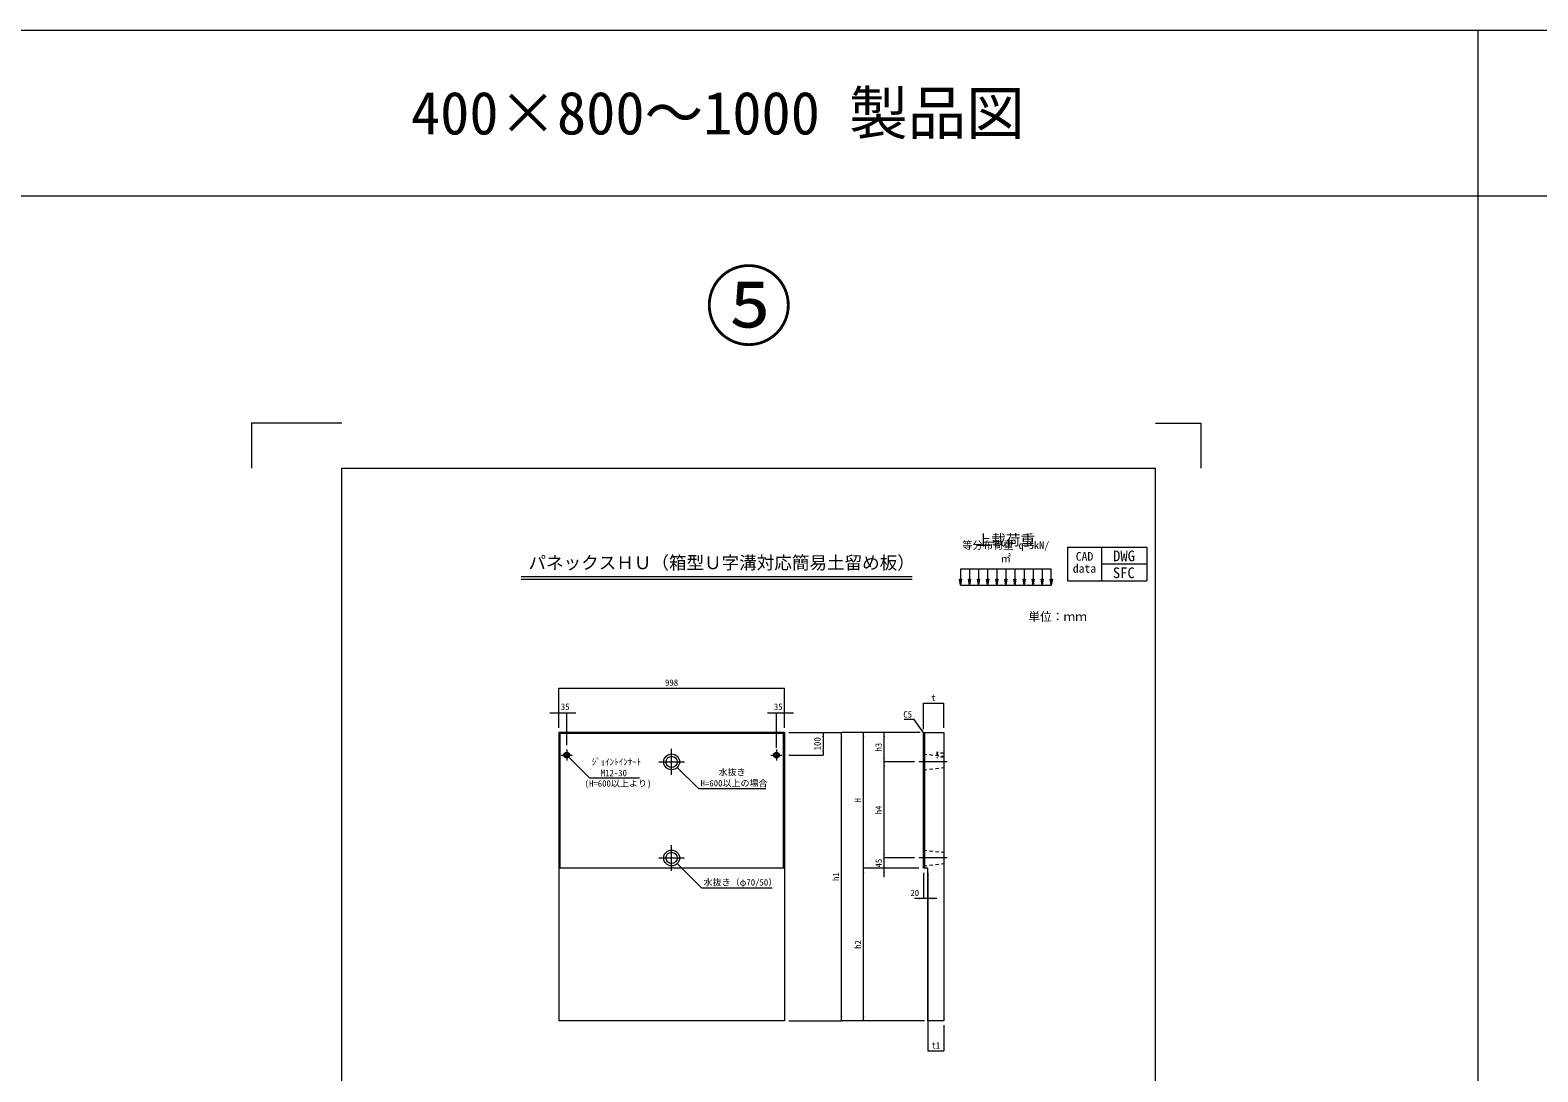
# Model space of a CAD drawing. Units: millimetres at full size. Extents: x -1501 to 45572, y 2928 to 12418.
# Drawn here: x 25718 to 32388, y 7811 to 12418 of the extents above; entities that cross this region are included whole.
import ezdxf
from ezdxf.enums import TextEntityAlignment as Align

# ---------------------------------------------------------------- set-up
doc = ezdxf.new("R2010")
doc.units = ezdxf.units.MM
doc.header["$LTSCALE"] = 40
for name, pattern in [('DASHED', [7.5, 6, -1.5]), ('USER1', [14.2875, 9.525, -1.5875, 1.5875, -1.5875]), ('USER2', [0.675, 0.375, -0.3])]:
    doc.linetypes.add(name, pattern=pattern)
for name, color, linetype, lineweight in [('0_2', 7, 'Continuous', 9), ('_0-0_0', 3, 'Continuous', 20), ('Defpoints_3', 7, 'Continuous', 13), ('寸法線', 7, 'Continuous', 9), ('引出線', 4, 'Continuous', 9), ('本体', 2, 'Continuous', 20), ('枠', 5, 'Continuous', 5), ('ｲﾝｻｰﾄ', 3, 'USER2', 9), ('ﾊｯﾁﾝｸﾞ', 7, 'Continuous', 5)]:
    doc.layers.add(name, color=color, linetype=linetype, lineweight=lineweight)
doc.layers.add('補助線', color=1, linetype='Continuous')
doc.layers.add('集水桝', color=7, linetype='Continuous')
doc.styles.add('ＭＳ ゴシック', font='')
doc.styles.get('ＭＳ ゴシック').set_extended_font_data('MS Gothic')

# ---------------------------------------------------------------- blocks, each defined once
blk = doc.blocks.new('filled_arrow')
at = {"color": 0, "linetype": 'Continuous', "lineweight": -2}
blk.add_solid([(7.5, 1.25), (0, 0), (7.5, -1.25)], dxfattribs=at)

msp = doc.modelspace()

# ---------------------------------------------------------------- hatches: boundary and pattern name
at = {"layer": '寸法線'}
for points in [[(29828.57, 9989.97), (29837.57, 9989.97), (29833.07, 9962.97)], [(29868.8, 9989.97), (29877.8, 9989.97), (29873.3, 9962.97)], [(29909.03, 9989.97), (29918.03, 9989.97), (29913.53, 9962.97)], [(29949.26, 9989.97), (29958.26, 9989.97), (29953.76, 9962.97)], [(29989.49, 9989.97), (29998.49, 9989.97), (29993.99, 9962.97)], [(30029.72, 9989.97), (30038.72, 9989.97), (30034.22, 9962.97)], [(30069.95, 9989.97), (30078.95, 9989.97), (30074.45, 9962.97)], [(30110.18, 9989.97), (30119.18, 9989.97), (30114.68, 9962.97)], [(30150.41, 9989.97), (30159.41, 9989.97), (30154.91, 9962.97)], [(30190.64, 9989.97), (30199.64, 9989.97), (30195.14, 9962.97)], [(30230.87, 9989.97), (30239.87, 9989.97), (30235.37, 9962.97)]]:
    msp.add_hatch(color=256, dxfattribs=at).paths.add_polyline_path(points)

# ---------------------------------------------------------------- linework, layer by layer
at = {"layer": '0_2', "color": 1, "lineweight": 20}
for p, q in [((-1501.15, 12418.34), (45572.03, 12418.34)), ((32122.55, 12418.34), (32122.55, 2927.61)), ((-1501.15, 11685.52), (45572.03, 11685.52))]:
    msp.add_line(p, q, dxfattribs=at)
at = {"layer": '0_2', "lineweight": 20}
for p, q in [((30307.33, 10132.13), (30307.33, 9982.13)), ((30307.33, 10132.13), (30657.33, 10132.13)), ((30457.33, 10132.13), (30457.33, 9982.13)), ((30657.33, 10132.13), (30657.33, 9982.13)), ((30457.33, 10057.13), (30657.33, 10057.13)), ((29833.07, 9962.97), (30235.37, 9962.97)), ((30307.33, 9982.13), (30657.33, 9982.13))]:
    msp.add_line(p, q, dxfattribs=at)
at = {"layer": '0_2'}
for p, q in [((30235.37, 10033.95), (29833.07, 10033.95)), ((29833.07, 10033.95), (29833.07, 9962.97)), ((29873.3, 10033.95), (29873.3, 9962.97)), ((29913.53, 10033.95), (29913.53, 9962.97)), ((29953.76, 10033.95), (29953.76, 9962.97)), ((29993.99, 10033.95), (29993.99, 9962.97)), ((30034.22, 10033.95), (30034.22, 9962.97)), ((30074.45, 10033.95), (30074.45, 9962.97)), ((30114.68, 10033.95), (30114.68, 9962.97)), ((30154.91, 10033.95), (30154.91, 9962.97)), ((30195.14, 10033.95), (30195.14, 9962.97)), ((30235.37, 9962.97), (30235.37, 10033.95))]:
    msp.add_line(p, q, dxfattribs=at)
at = {"layer": '_0-0_0'}
for p, q in [((27889.28, 10001.52), (29619.7, 10001.52)), ((27889.28, 9990.7), (29619.7, 9990.7))]:
    msp.add_line(p, q, dxfattribs=at)
at = {"layer": 'Defpoints_3'}
for p, q in [((26696.91, 10680.77), (26696.91, 10480.77)), ((27096.91, 10680.77), (26696.91, 10680.77)), ((30696.91, 10680.77), (30896.91, 10680.77)), ((30896.91, 10680.77), (30896.91, 10480.77))]:
    msp.add_line(p, q, dxfattribs=at)
at = {"layer": '寸法線'}
for p, q in [((28056.51, 9507.39), (29054.51, 9507.39)), ((28056.51, 9331.8), (28056.51, 9507.39)), ((29054.51, 9331.8), (29054.51, 9507.39)), ((29669.51, 9440.9), (29759.51, 9440.9)), ((29669.51, 9326.8), (29669.51, 9440.9)), ((29759.51, 9331.8), (29759.51, 9440.9)), ((28016.51, 9398.25), (28131.51, 9398.25)), ((28056.51, 9331.8), (28056.51, 9398.25)), ((28091.51, 9256.18), (28091.51, 9398.25)), ((28979.51, 9398.25), (29094.51, 9398.25)), ((29019.51, 9244.3), (29019.51, 9398.25)), ((29054.51, 9331.8), (29054.51, 9398.25)), ((29074.51, 9311.8), (29307.29, 9311.8)), ((29074.51, 9311.8), (29225.59, 9311.8)), ((29225.59, 9311.8), (29225.59, 9211.8)), ((29307.29, 8036.8), (29307.29, 9311.8)), ((29307.29, 8036.8), (29307.29, 9311.8)), ((29654.51, 9311.8), (29307.29, 9311.8)), ((29404.59, 8711.8), (29404.59, 9311.8)), ((29654.51, 9311.8), (29404.59, 9311.8)), ((29496.26, 9181.8), (29496.26, 9311.8)), ((29654.51, 9311.8), (29496.26, 9311.8)), ((29074.51, 9211.8), (29225.59, 9211.8)), ((29496.26, 8756.8), (29496.26, 9181.8)), ((29630.14, 9181.8), (29496.26, 9181.8)), ((29630.14, 9181.8), (29496.26, 9181.8)), ((29496.26, 8671.8), (29496.26, 8796.8)), ((29629.51, 8756.8), (29496.26, 8756.8)), ((29629.51, 8756.8), (29496.26, 8756.8)), ((29404.59, 8036.8), (29404.59, 8711.8)), ((29649.51, 8711.8), (29404.59, 8711.8)), ((29649.51, 8711.8), (29404.59, 8711.8)), ((29649.51, 8711.8), (29496.26, 8711.8)), ((29669.51, 8691.8), (29669.51, 8577.42)), ((29689.51, 8691.8), (29689.51, 7903.19)), ((29689.51, 8691.8), (29689.51, 8577.42)), ((29729.51, 8577.42), (29629.51, 8577.42)), ((29074.51, 8036.8), (29307.29, 8036.8)), ((29669.51, 8036.8), (29307.29, 8036.8)), ((29674.51, 8036.8), (29404.59, 8036.8)), ((29759.51, 8016.8), (29759.51, 7903.19)), ((29689.51, 7903.19), (29759.51, 7903.19))]:
    msp.add_line(p, q, dxfattribs=at)
at = {"layer": '寸法線', "linetype": 'USER1'}
for p, q in [((28067.14, 9211.8), (28115.89, 9211.8)), ((28091.51, 9236.18), (28091.51, 9187.43)), ((28555.51, 9124.57), (28555.51, 9239.03)), ((28995.14, 9211.8), (29043.88, 9211.8)), ((29019.51, 9236.18), (29019.51, 9187.43)), ((28498.28, 9181.8), (28612.74, 9181.8)), ((29775.3, 9181.8), (29650.14, 9181.8)), ((28555.51, 8699.57), (28555.51, 8814.03)), ((28498.28, 8756.8), (28612.74, 8756.8)), ((29775.3, 8756.8), (29650.14, 8756.8))]:
    msp.add_line(p, q, dxfattribs=at)
at = {"layer": '寸法線'}
for points in [[(29828.57, 9989.97), (29837.57, 9989.97), (29833.07, 9962.97)], [(29868.8, 9989.97), (29877.8, 9989.97), (29873.3, 9962.97)], [(29909.03, 9989.97), (29918.03, 9989.97), (29913.53, 9962.97)], [(29949.26, 9989.97), (29958.26, 9989.97), (29953.76, 9962.97)], [(29989.49, 9989.97), (29998.49, 9989.97), (29993.99, 9962.97)], [(30029.72, 9989.97), (30038.72, 9989.97), (30034.22, 9962.97)], [(30069.95, 9989.97), (30078.95, 9989.97), (30074.45, 9962.97)], [(30110.18, 9989.97), (30119.18, 9989.97), (30114.68, 9962.97)], [(30150.41, 9989.97), (30159.41, 9989.97), (30154.91, 9962.97)], [(30190.64, 9989.97), (30199.64, 9989.97), (30195.14, 9962.97)], [(30230.87, 9989.97), (30239.87, 9989.97), (30235.37, 9962.97)]]:
    msp.add_lwpolyline(points, close=True, dxfattribs=at)
at = {"layer": '引出線'}
for points in [[(29672.01, 9309.3), (29629.3, 9370.01), (29584.12, 9370.01)], [(28100.35, 9202.96), (28191.91, 9111.41), (28412.82, 9111.41)], [(28580.26, 9157.05), (28673.81, 9063.5), (28971.78, 9063.5)], [(28580.26, 8732.05), (28687.28, 8625.03), (29000.17, 8625.03)]]:
    msp.add_lwpolyline(points, dxfattribs=at)
at = {"layer": '本体'}
for p, q in [((28056.51, 9311.8), (28056.51, 8036.8)), ((29054.51, 9311.8), (28056.51, 9311.8)), ((29054.51, 9311.8), (29054.51, 8036.8)), ((29054.51, 8036.8), (28056.51, 8036.8)), ((29054.51, 8036.8), (28056.51, 8036.8))]:
    msp.add_line(p, q, dxfattribs=at)
at = {"layer": '本体', "color": 4, "lineweight": 5}
for p, q in [((28056.51, 9311.8), (28061.51, 9306.8)), ((29049.51, 9306.8), (28061.51, 9306.8)), ((28061.51, 9306.8), (28061.51, 8711.8)), ((29049.51, 9306.8), (29054.51, 9311.8)), ((29049.51, 9306.8), (29049.51, 8711.8)), ((29674.51, 9311.8), (29674.51, 8711.8))]:
    msp.add_line(p, q, dxfattribs=at)
at = {"layer": '本体', "linetype": 'USER2', "lineweight": 9}
for p, q in [((29669.51, 9216.8), (29759.51, 9206.8)), ((29669.51, 9146.8), (29759.51, 9156.8)), ((29669.51, 8791.8), (29759.51, 8781.8)), ((29669.51, 8721.8), (29759.51, 8731.8))]:
    msp.add_line(p, q, dxfattribs=at)
at = {"layer": '本体', "lineweight": 9}
msp.add_line((29054.51, 8711.8), (28056.51, 8711.8), dxfattribs=at)
at = {"layer": '本体'}
msp.add_lwpolyline([(29669.51, 9306.8), (29674.51, 9311.8), (29759.51, 9311.8), (29759.51, 8036.8), (29689.51, 8036.8), (29689.51, 8711.8), (29669.51, 8711.8)], close=True, dxfattribs=at)
at = {"layer": '本体', "lineweight": 9}
for centre, radius in [((28555.51, 9181.8), 35), ((28555.51, 9181.8), 25), ((28555.51, 8756.8), 35), ((28555.51, 8756.8), 25)]:
    msp.add_circle(centre, radius, dxfattribs=at)
at = {"layer": '枠', "lineweight": 20}
msp.add_line((27096.91, 10480.77), (30696.91, 10480.77), dxfattribs=at)
at = {"layer": '枠', "lineweight": 13}
for p, q in [((27096.91, 4940.77), (27096.91, 10480.77)), ((30696.91, 4940.77), (30696.91, 10480.77))]:
    msp.add_line(p, q, dxfattribs=at)
at = {"layer": 'ｲﾝｻｰﾄ'}
for p, q in [((29729.5, 9224.3), (29729.5, 9199.3)), ((29732.51, 9224.3), (29729.5, 9224.3)), ((29732.51, 9224.3), (29732.51, 9199.3)), ((29759.51, 9220.3), (29732.51, 9220.3)), ((29759.51, 9220.3), (29759.51, 9203.3)), ((29732.51, 9199.3), (29729.5, 9199.3)), ((29759.51, 9203.3), (29732.51, 9203.3))]:
    msp.add_line(p, q, dxfattribs=at)
at = {"layer": 'ｲﾝｻｰﾄ', "linetype": 'DASHED'}
for centre in [(28091.51, 9211.8), (29019.51, 9211.8)]:
    msp.add_circle(centre, 12.5, dxfattribs=at)
at = {"layer": 'ｲﾝｻｰﾄ', "linetype": 'Continuous'}
for centre in [(28091.51, 9211.8), (29019.51, 9211.8)]:
    msp.add_circle(centre, 7.5, dxfattribs=at)

# ---------------------------------------------------------------- block references
at = {"layer": '寸法線', "xscale": 2.67, "yscale": 2.67}
for p in [(28056.51, 9507.39), (29669.51, 9440.9), (28091.51, 9398.25), (29054.51, 9398.25), (29689.51, 8577.42), (29689.51, 7903.19)]:
    msp.add_blockref('filled_arrow', p, dxfattribs=at)
for p, rotation in [((29054.51, 9507.39), 180), ((29759.51, 9440.9), 180), ((28056.51, 9398.25), 180), ((29019.51, 9398.25), 180), ((29225.59, 9311.8), 270), ((29307.29, 9311.8), 270), ((29307.29, 9311.8), 270), ((29404.59, 9311.8), 270), ((29496.26, 9311.8), 270), ((29225.59, 9211.8), 90), ((29496.26, 9181.8), 90), ((29496.26, 9181.8), 270), ((29496.26, 8756.8), 90), ((29496.26, 8756.8), 90), ((29404.59, 8711.8), 90), ((29404.59, 8711.8), 270), ((29496.26, 8711.8), 270), ((29669.51, 8577.42), 180), ((29307.29, 8036.8), 90), ((29307.29, 8036.8), 90), ((29404.59, 8036.8), 90), ((29759.51, 7903.19), 180)]:
    msp.add_blockref('filled_arrow', p, dxfattribs=dict(at, rotation=rotation))
at = {"layer": '引出線', "xscale": 2.67, "yscale": 2.67}
for p, rotation in [((29672.01, 9309.3), 125.1), ((28100.35, 9202.96), 315), ((28580.26, 9157.05), 315), ((28580.26, 8732.05), 315)]:
    msp.add_blockref('filled_arrow', p, dxfattribs=dict(at, rotation=rotation))

# ---------------------------------------------------------------- texts
at = {"layer": '0_2', "style": 'ＭＳ ゴシック'}
for s, p in [('等分布荷重 q=5kN/', (29841.59, 10156.67)), ('㎡', (30011.56, 10098.34))]:
    msp.add_text(s, height=33.23, dxfattribs=at).set_placement(p, align=Align.TOP_LEFT)
at = {"layer": '_0-0_0', "color": 7, "style": 'ＭＳ ゴシック'}
msp.add_text('パネックスＨＵ（箱型Ｕ字溝対応簡易土留め板）', height=56.96, dxfattribs=at).set_placement((28776.95, 10062.82), align=Align.MIDDLE_CENTER)
at = {"layer": '寸法線', "style": 'ＭＳ ゴシック'}
for s, height, p in [('400×800～1000 製品図', 189.9, (28760.18, 12051.93)), ('998', 28.48, (28555.51, 9532.39)), ('t', 28.48, (29714.51, 9465.9)), ('35', 28.48, (28084.74, 9425.75)), ('35', 28.48, (29027.31, 9425.75)), ('20', 28.48, (29631.16, 8602.42)), ('t1', 28.48, (29724.51, 7928.19))]:
    msp.add_text(s, height=height, dxfattribs=at).set_placement(p, align=Align.MIDDLE_CENTER)
msp.add_text('単位：ｍｍ', height=37.98, dxfattribs=at).set_placement((30134.02, 9793.66), align=Align.BOTTOM_LEFT)
for s, p in [('100', (29200.59, 9261.8)), ('h3', (29471.26, 9246.8)), ('H', (29379.59, 9011.8)), ('h4', (29471.26, 8969.3)), ('45', (29471.26, 8734.3)), ('h1', (29282.29, 8674.3)), ('h1', (29282.29, 8674.3)), ('h2', (29379.59, 8374.3))]:
    msp.add_text(s, height=28.48, rotation=90, dxfattribs=at).set_placement(p, align=Align.MIDDLE_CENTER)
at = {"layer": '引出線', "style": 'ＭＳ ゴシック'}
msp.add_text('C5', height=28.48, dxfattribs=at).set_placement((29619.3, 9406.01), align=Align.TOP_RIGHT)
for s, p in [('ｼﾞｮｲﾝﾄｲﾝｻｰﾄ', (28201.91, 9158.56)), ('\u3000M12-30', (28201.91, 9109.81)), ('\u3000\u3000水抜き', (28683.81, 9113.39)), ('(H=600以上より)', (28170.81, 9063.56)), ('H=600以上の場合', (28683.81, 9064.64))]:
    msp.add_text(s, height=28.48, dxfattribs=at).set_placement(p, align=Align.BOTTOM_LEFT)
msp.add_text('水抜き（φ70/50）', height=28.48, dxfattribs=at).set_placement((28697.28, 8663.17), align=Align.TOP_LEFT)
at = {"layer": '補助線', "style": 'ＭＳ ゴシック'}
msp.add_text('⑤', height=284.8, dxfattribs=at).set_placement((28896.91, 10969.2), align=Align.BOTTOM_CENTER)
at = {"layer": '集水桝', "style": 'ＭＳ ゴシック'}
for s, p in [('DWG', (30508.61, 10054.98)), ('SFC', (30507.74, 9980.27))]:
    msp.add_text(s, height=47.47, dxfattribs=at).set_placement(p, align=Align.BOTTOM_LEFT)
at = {"layer": 'ﾊｯﾁﾝｸﾞ', "style": 'ＭＳ ゴシック'}
msp.add_text('上載荷重', height=47.47, dxfattribs=at).set_placement((30034.22, 10163.1), align=Align.MIDDLE_CENTER)
for s, p in [('CAD', (30343.48, 10109.7)), ('data', (30330.53, 10056.37))]:
    msp.add_text(s, height=37.98, dxfattribs=at).set_placement(p, align=Align.TOP_LEFT)

doc.saveas('drawing.dxf')
